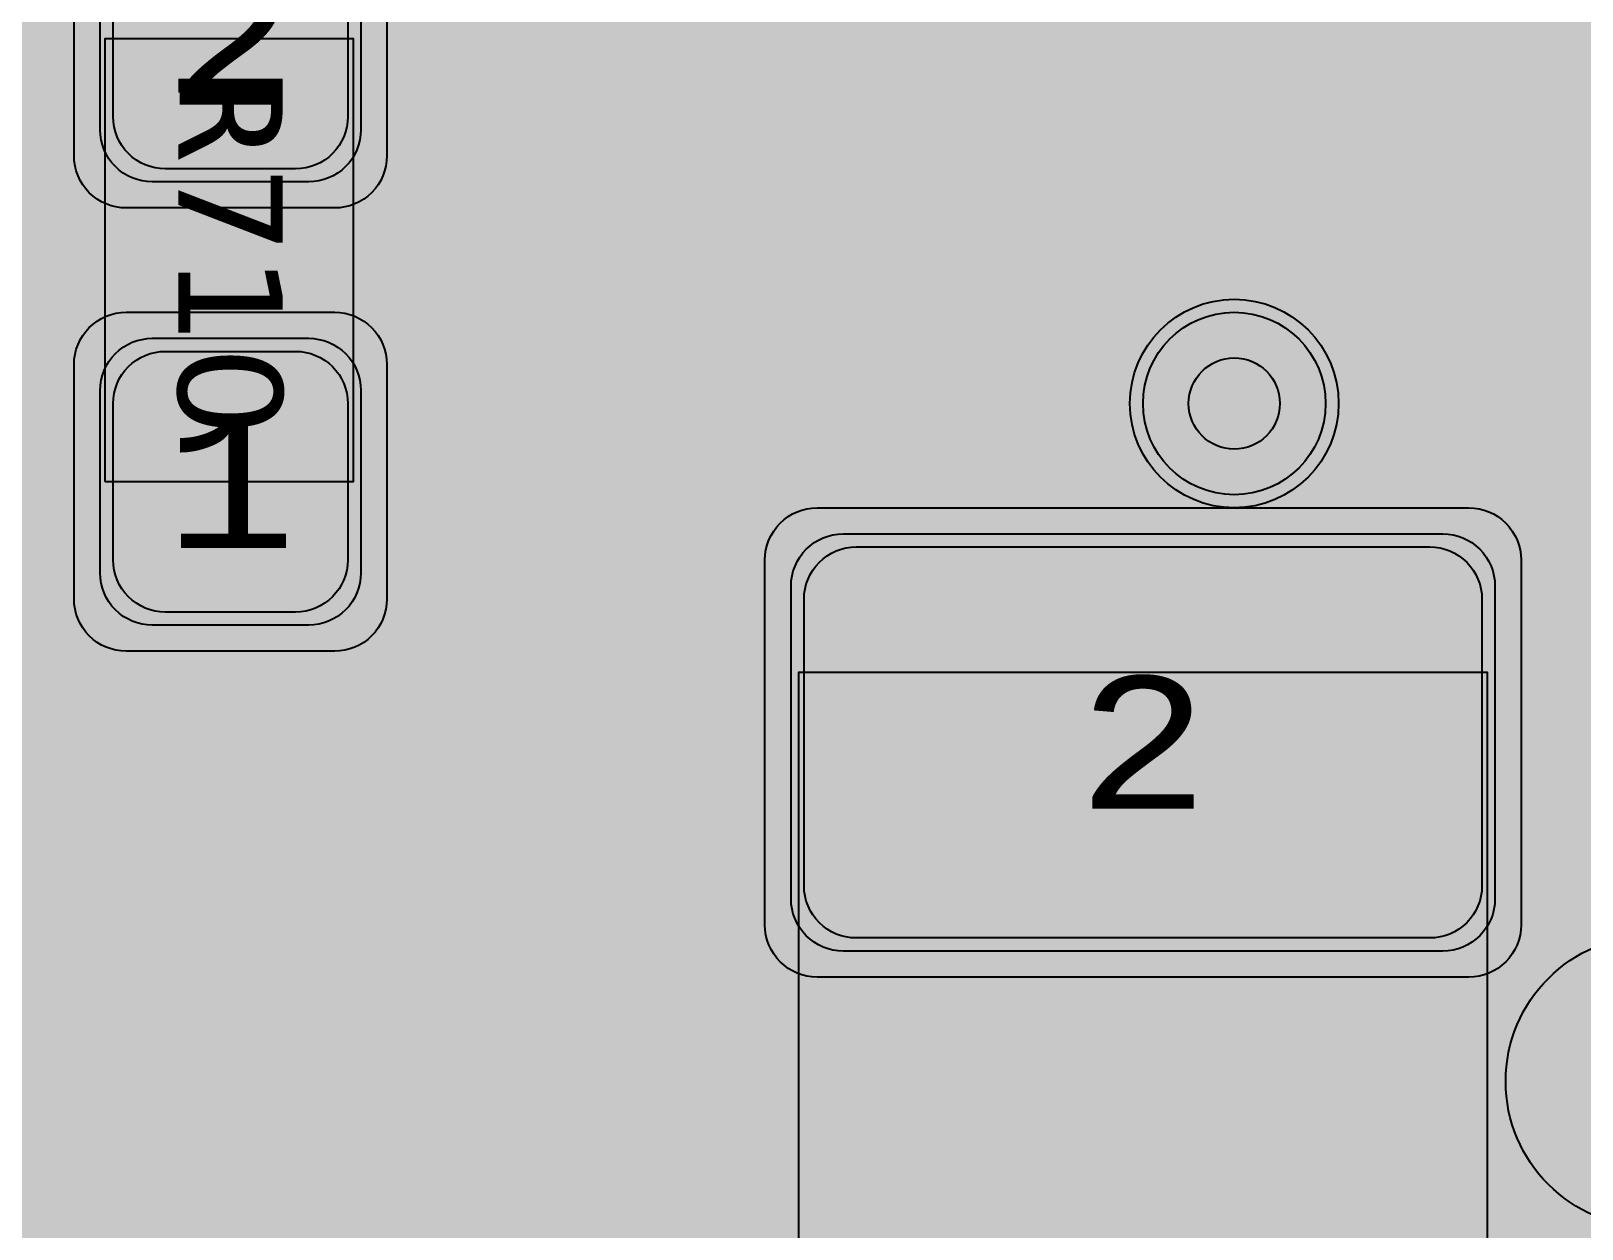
# Model space of a CAD drawing. Extents: x -28 to 199, y -61 to 255.
# Drawn here: x 133.99 to 139.93, y 154.53 to 159.13 of the extents above; entities that cross this region are included whole.
import ezdxf
from ezdxf.enums import TextEntityAlignment as Align

# ---------------------------------------------------------------- set-up
doc = ezdxf.new("R2010")
doc.units = 0
doc.header["$MEASUREMENT"] = 0
for name, color, linetype in [('ASSEMBLY_OUTLINES_TOP', 102, 'CONTINUOUS'), ('ASSEMBLY_PART_NUMBERS_BTM', 191, 'CONTINUOUS'), ('ASSEMBLY_PART_NUMBERS_TOP', 102, 'CONTINUOUS'), ('ASSEMBLY_REF_DES_TOP', 102, 'CONTINUOUS'), ('DRILL_DRAWING', 21, 'CONTINUOUS'), ('GENERATED_SILKSCREEN_BTM', 255, 'CONTINUOUS'), ('GENERATED_SILKSCREEN_TOP', 140, 'CONTINUOUS'), ('PART_PADS_SMD_TOP', 150, 'CONTINUOUS'), ('PIN_NUMBERS_BTM', 8, 'CONTINUOUS'), ('PIN_NUMBERS_TOP', 8, 'CONTINUOUS'), ('PLACEMENT_OUTLINES_TOP', 130, 'CONTINUOUS'), ('PLANE_SHAPES_LAYER_2', 230, 'CONTINUOUS'), ('PLANE_SHAPES_LAYER_3', 81, 'CONTINUOUS'), ('SILKSCREEN_OUTLINES_BTM', 211, 'CONTINUOUS'), ('SILKSCREEN_OUTLINES_TOP', 150, 'CONTINUOUS'), ('SILKSCREEN_REF_DES_TOP', 150, 'CONTINUOUS'), ('SOLDERMASK_PADS_TOP', 180, 'CONTINUOUS'), ('SOLDERPASTE_PADS_TOP', 180, 'CONTINUOUS'), ('TRACES_LAYER_2', 230, 'CONTINUOUS'), ('TRACES_LAYER_BOTTOM', 10, 'CONTINUOUS'), ('TRACES_LAYER_TOP', 150, 'CONTINUOUS'), ('VIA_HOLES_LAYER_2', 30, 'CONTINUOUS'), ('VIA_HOLES_LAYER_3', 30, 'CONTINUOUS'), ('VIA_HOLES_LAYER_BOTTOM', 30, 'CONTINUOUS'), ('VIA_HOLES_LAYER_TOP', 30, 'CONTINUOUS'), ('VIA_PADS_LAYER_2', 230, 'CONTINUOUS'), ('VIA_PADS_LAYER_3', 81, 'CONTINUOUS'), ('VIA_PADS_LAYER_BOTTOM', 10, 'CONTINUOUS'), ('VIA_PADS_LAYER_TOP', 150, 'CONTINUOUS')]:
    doc.layers.add(name, color=color, linetype=linetype)
doc.styles.add('COURIER_NEW', font='COUR.TTF')
doc.styles.add('VERDANA', font='verdana.TTF')
doc.styles.add('VERIBEST_GERBER_0', font='txt')

msp = doc.modelspace()

# ---------------------------------------------------------------- hatches: boundary and pattern name
at = {"layer": 'GENERATED_SILKSCREEN_BTM'}
h = msp.add_hatch(color=256, dxfattribs=at)
edge = h.paths.add_edge_path()
edge.add_arc((140.2, 155.1), 0.559017, 0, 360)
at = {"layer": 'PLANE_SHAPES_LAYER_2'}
h = msp.add_hatch(color=256, dxfattribs=at)
h.paths.add_polyline_path([(169.5, 129.25), (149.5, 129.25), (142.25, 122), (142.25, 90.5), (147.5, 90.5), (147.5, 80), (154, 80), (154, 69.25), (131.75, 69.25), (131.75, 73.25), (121.25, 73.25), (121.25, 81), (110.5, 81), (110.5, 125.75), (106.5, 125.75), (106.5, 128.75), (93.5, 128.75), (93.5, 120.25), (91.75, 120.25), (91.75, 121.5), (80, 121.5), (80, 118.25), (73.25, 118.25), (73.25, 124.5), (67.5, 124.5), (67.5, 128), (57.75, 128), (57.75, 120.25), (55.25, 120.25), (55.25, 121.5), (47.5, 121.5), (47.5, 119), (35, 119), (35, 134.75), (32.75, 134.75), (32.75, 159.75), (29.25, 159.75), (29.25, 175.25), (22.5, 175.25), (22.5, 195.25), (17.25, 195.25), (17.25, 198), (22.5, 198), (22.5, 216.5), (40.25, 216.5), (40.25, 235.5), (54.5, 235.5), (54.5, 254), (87.25, 254), (87.25, 236.25), (86.25, 236.25), (86.25, 228.75), (81, 228.75), (81, 218.75), (95.25, 218.75), (95.25, 194.5), (87, 194.5), (87, 172), (131.1, 172), (131.1, 208.75), (115.5, 208.75), (115.5, 213.75), (106.75, 213.75), (106.75, 218.75), (110.25, 222.25), (110.25, 226.25), (142.5, 226.25), (142.5, 221.5), (160.5, 221.5), (160.5, 240.75), (169.5, 240.75)])
h.paths.add_polyline_path([(35.5, 149.5), (41.75, 149.5), (41.75, 152), (39.25, 152), (39.25, 154), (37.75, 154), (37.75, 152), (35.5, 152)], flags=16)
h.paths.add_polyline_path([(37.5, 125.75), (37.5, 128.75), (42.75, 128.75), (42.75, 125.75)], flags=16)
h.paths.add_polyline_path([(52, 127.75), (52, 130.75), (54.25, 130.75), (54.25, 127.75)], flags=16)
h.paths.add_polyline_path([(50.75, 219.5), (50.75, 226.5), (71.75, 226.5), (71.75, 219.5)], flags=16)
h.paths.add_polyline_path([(66.5, 150.75), (66.5, 177.5), (72.25, 177.5), (72.25, 150.75)], flags=16)
h.paths.add_polyline_path([(47.25, 185.25), (73, 185.25), (73, 188.25), (70.25, 188.25), (70.25, 191), (47.25, 191)], flags=16)
h.paths.add_polyline_path([(84.5, 208), (84.5, 212.75), (85, 212.75), (85, 208)], flags=16)
h.paths.add_polyline_path([(61.5, 137.25), (87.75, 137.25), (87.75, 140.5), (84.75, 140.5), (84.75, 143), (61.5, 143)], flags=16)
h.paths.add_polyline_path([(88.75, 127), (88.75, 130), (91, 130), (91, 127)], flags=16)
h.paths.add_polyline_path([(85.5, 130.25), (85.5, 132.5), (91, 132.5), (91, 130.25)], flags=16)
h.paths.add_polyline_path([(108.75, 142.25), (135.75, 142.25), (135.75, 145.75), (132.25, 145.75), (132.25, 149), (108.75, 149)], flags=16)
h.paths.add_polyline_path([(114.25, 126.75), (140.75, 126.75), (140.75, 129.75), (137.25, 129.75), (137.25, 133), (114.25, 133)], flags=16)
h.paths.add_polyline_path([(155.25, 180.25), (166.25, 180.25), (166.25, 186.25), (152.25, 186.25), (152.25, 183), (155.25, 183)], flags=16)
at = {"layer": 'PLANE_SHAPES_LAYER_3'}
h = msp.add_hatch(color=256, dxfattribs=at)
h.paths.add_polyline_path([(169.5, 129.25), (149.5, 129.25), (142.25, 122), (142.25, 90.5), (147.5, 90.5), (147.5, 80), (154, 80), (154, 69.25), (131.75, 69.25), (131.75, 73.25), (121.25, 73.25), (121.25, 81), (110.5, 81), (110.5, 125.75), (106.5, 125.75), (106.5, 128.75), (93.5, 128.75), (93.5, 120.25), (91.75, 120.25), (91.75, 121.5), (80, 121.5), (80, 118.25), (73.25, 118.25), (73.25, 124.5), (67.5, 124.5), (67.5, 127.75), (58.25, 127.75), (58.25, 130.25), (88.75, 130.25), (88.75, 127), (91, 127), (91, 132.5), (55, 132.5), (55, 131.25), (52, 131.25), (52, 127.75), (55, 127.75), (55, 127.25), (57.75, 127.25), (57.75, 120.25), (55.25, 120.25), (55.25, 121.5), (47.5, 121.5), (47.5, 119), (35, 119), (35, 134.75), (32.75, 134.75), (32.75, 159.75), (29.25, 159.75), (29.25, 175.25), (22.5, 175.25), (22.5, 195.25), (17.25, 195.25), (17.25, 198), (22.5, 198), (22.5, 216.5), (40.25, 216.5), (40.25, 235.5), (54.5, 235.5), (54.5, 254), (87.25, 254), (87.25, 236.25), (86.25, 236.25), (86.25, 228.75), (81, 228.75), (81, 218.75), (95.25, 218.75), (95.25, 194.5), (87, 194.5), (87, 172), (131.1, 172), (131.1, 208.75), (115.5, 208.75), (115.5, 213.75), (106.75, 213.75), (106.75, 218.75), (110.25, 222.25), (110.25, 226.25), (142.5, 226.25), (142.5, 221.5), (160.5, 221.5), (160.5, 240.75), (169.5, 240.75)])
h.paths.add_polyline_path([(35.5, 149.5), (41.75, 149.5), (41.75, 152), (39.25, 152), (39.25, 154), (37.75, 154), (37.75, 152), (35.5, 152)], flags=16)
h.paths.add_polyline_path([(37.5, 125.75), (37.5, 128.75), (42.75, 128.75), (42.75, 125.75)], flags=16)
h.paths.add_polyline_path([(50.75, 219.5), (50.75, 226.5), (71.75, 226.5), (71.75, 219.5)], flags=16)
h.paths.add_polyline_path([(66.5, 150.75), (66.5, 177.5), (72.25, 177.5), (72.25, 150.75)], flags=16)
h.paths.add_polyline_path([(47.25, 185.25), (73, 185.25), (73, 188.25), (70.25, 188.25), (70.25, 191), (47.25, 191)], flags=16)
h.paths.add_polyline_path([(84.5, 208), (84.5, 212.75), (85, 212.75), (85, 208)], flags=16)
h.paths.add_polyline_path([(61.5, 137.25), (87.75, 137.25), (87.75, 140.5), (84.75, 140.5), (84.75, 143), (61.5, 143)], flags=16)
h.paths.add_polyline_path([(108.75, 142.25), (135.75, 142.25), (135.75, 145.75), (132.25, 145.75), (132.25, 149), (108.75, 149)], flags=16)
h.paths.add_polyline_path([(114.25, 126.75), (140.75, 126.75), (140.75, 129.75), (137.25, 129.75), (137.25, 133), (114.25, 133)], flags=16)
h.paths.add_polyline_path([(155.25, 180.25), (166.25, 180.25), (166.25, 186.25), (152.25, 186.25), (152.25, 183), (155.25, 183)], flags=16)
at = {"layer": 'SILKSCREEN_OUTLINES_BTM'}
h = msp.add_hatch(color=256, dxfattribs=at)
edge = h.paths.add_edge_path()
edge.add_arc((140.2, 155.1), 0.559017, 0, 360)
at = {"layer": 'VIA_HOLES_LAYER_2'}
h = msp.add_hatch(color=256, dxfattribs=at)
edge = h.paths.add_edge_path()
edge.add_arc((138.6, 157.7), 0.175, 0, 360)
at = {"layer": 'VIA_HOLES_LAYER_3'}
h = msp.add_hatch(color=256, dxfattribs=at)
edge = h.paths.add_edge_path()
edge.add_arc((138.6, 157.7), 0.175, 0, 360)
at = {"layer": 'VIA_HOLES_LAYER_BOTTOM'}
h = msp.add_hatch(color=256, dxfattribs=at)
edge = h.paths.add_edge_path()
edge.add_arc((138.6, 157.7), 0.175, 0, 360)
at = {"layer": 'VIA_HOLES_LAYER_TOP'}
h = msp.add_hatch(color=256, dxfattribs=at)
edge = h.paths.add_edge_path()
edge.add_arc((138.6, 157.7), 0.175, 0, 360)

# ---------------------------------------------------------------- linework, layer by layer
at = {"layer": 'ASSEMBLY_OUTLINES_TOP'}
for points in [[(134.27, 157.4), (134.27, 159.1), (135.22, 159.1), (135.22, 157.4)], [(136.93, 153.32), (136.93, 156.67), (139.57, 156.67), (139.57, 153.32)]]:
    msp.add_lwpolyline(points, close=True, dxfattribs=at)
at = {"layer": 'GENERATED_SILKSCREEN_BTM'}
msp.add_circle((140.2, 155.1), 0.559017, dxfattribs=at)
at = {"layer": 'GENERATED_SILKSCREEN_TOP', "const_width": 0.15}
for points in [[(136.0972, 159.5588), (136.0972, 159.1828), (135.7244, 159.0516), (135.7188, 159.0484), (135.7156, 159.0428), (135.7148, 159.0364), (135.7164, 159.0316), (135.7196, 159.0268), (135.7236, 159.0228), (135.7284, 159.0204), (135.7348, 159.022), (136.1076, 159.1532), (136.2092, 159.0252)], [(136.4804, 159.5588), (136.4804, 159.1756), (136.3796, 159.0516), (136.2308, 159.0516), (136.1292, 159.1756), (136.1292, 159.5588), (136.4804, 159.5588)], [(136.2092, 159.0252), (136.2108, 159.0228), (136.2148, 159.022), (136.2188, 159.0196), (136.2228, 159.0196), (136.3876, 159.0196), (136.3916, 159.0196), (136.394, 159.022), (136.3964, 159.022), (136.3972, 159.0228), (136.398, 159.0236), (136.4004, 159.0252), (136.51, 159.1612), (136.5116, 159.1652), (136.5124, 159.1676), (136.5132, 159.1716), (136.5132, 159.5748)], [(135.7372, 158.7252), (135.7316, 158.7268), (135.726, 158.726), (135.7212, 158.722), (135.718, 158.718), (135.7164, 158.7124), (135.7156, 158.7068), (135.718, 158.702), (135.722, 158.698), (136.4892, 158.2668), (136.4932, 158.2652), (136.4964, 158.2652), (136.4996, 158.2652), (136.5028, 158.2668), (136.5076, 158.2692), (136.5108, 158.2724), (136.5124, 158.2764), (136.5132, 158.2804), (136.5132, 158.8204), (136.5116, 158.826), (136.5076, 158.83), (136.5028, 158.8332), (136.4964, 158.834), (136.4908, 158.8332), (136.4852, 158.83), (136.4812, 158.826), (136.4804, 158.8204), (136.4804, 158.3076), (135.7372, 158.7252)], [(135.746, 157.9644), (135.7452, 157.9708), (135.7412, 157.974), (135.7356, 157.9764), (135.7292, 157.9772), (135.7236, 157.9764), (135.718, 157.974), (135.714, 157.9708), (135.7132, 157.9644), (135.7132, 157.6524), (135.714, 157.6468), (135.718, 157.642), (135.7236, 157.6396), (135.7292, 157.6388), (135.7356, 157.6396), (135.7412, 157.642), (135.7452, 157.6468), (135.746, 157.6524), (135.746, 157.7932), (136.4972, 157.7932), (136.5028, 157.794), (136.5068, 157.7964), (136.5092, 157.8004), (136.51, 157.806), (136.5108, 157.81), (136.5108, 157.814), (136.5092, 157.8172), (136.506, 157.8204), (136.2868, 157.9764), (136.2812, 157.9788), (136.2764, 157.9788), (136.2708, 157.9764), (136.2668, 157.9724), (136.2636, 157.9676), (136.262, 157.962), (136.2636, 157.9564), (136.2676, 157.9524), (136.4468, 157.8244), (135.746, 157.8244), (135.746, 157.9644)], [(136.4004, 157.3444), (136.51, 157.21), (136.5108, 157.2068), (136.5116, 157.2044), (136.5124, 157.2036), (136.5132, 157.2004), (136.5132, 156.9308), (136.5124, 156.9276), (136.5124, 156.9268), (136.5116, 156.926), (136.5108, 156.9236), (136.51, 156.9204), (136.4004, 156.786), (136.3972, 156.7836), (136.3932, 156.7828), (136.3908, 156.7812), (136.3876, 156.7804), (135.8388, 156.7804), (135.8364, 156.7812), (135.8308, 156.7828), (135.8292, 156.7836), (135.826, 156.786), (135.7164, 156.9204), (135.7156, 156.9236), (135.7148, 156.9252), (135.714, 156.9268), (135.7132, 156.9284), (135.7132, 156.9308), (135.7132, 157.2004), (135.714, 157.2036), (135.7148, 157.2068), (135.7164, 157.21), (135.826, 157.3444), (135.8276, 157.346), (135.8284, 157.3476), (135.8308, 157.3492), (135.8364, 157.3508), (135.8388, 157.3516), (136.3876, 157.3516), (136.3908, 157.3508), (136.3932, 157.3492), (136.3964, 157.3476), (136.4004, 157.3444)], [(136.3796, 157.3188), (135.8468, 157.3188), (135.8068, 157.2716), (136.438, 156.8844), (136.4804, 156.9372), (136.4804, 157.1956), (136.3796, 157.3188)], [(135.786, 157.246), (135.746, 157.1956), (135.746, 156.9372), (135.8468, 156.8124), (136.3796, 156.8124), (136.4172, 156.8596), (135.786, 157.246)]]:
    msp.add_lwpolyline(points, dxfattribs=at)
for points in [[(134.270005, 157.957911, 1.22306e-05), (134.269995, 157.957902), (134.269995, 158.542098, 1.22306e-05), (134.270005, 158.542089), (134.270005, 157.957911)], [(135.220005, 157.966156, 1.1642e-05), (135.219995, 157.966164), (135.219995, 158.533836, 1.1642e-05), (135.220005, 158.533844), (135.220005, 157.966156)], [(136.930005, 154.416164, 1.1642e-05), (136.929995, 154.416156), (136.929995, 155.583844, 1.1642e-05), (136.930005, 155.583836), (136.930005, 154.416164)], [(139.570005, 154.416156, 1.1642e-05), (139.569995, 154.416164), (139.569995, 155.583836, 1.1642e-05), (139.570005, 155.583844), (139.570005, 154.416156)]]:
    msp.add_lwpolyline(points, format="xyb", dxfattribs=at)
at = {"layer": 'PART_PADS_SMD_TOP'}
for points in [[(134.45, 158.55, -0.4142135624), (134.25, 158.75), (134.25, 159.45, -0.4142135624), (134.45, 159.65), (135.05, 159.65, -0.4142135624), (135.25, 159.45), (135.25, 158.75, -0.4142135624), (135.05, 158.55)], [(134.45, 156.85, -0.4142135624), (134.25, 157.05), (134.25, 157.75, -0.4142135624), (134.45, 157.95), (135.05, 157.95, -0.4142135624), (135.25, 157.75), (135.25, 157.05, -0.4142135624), (135.05, 156.85)], [(139.6, 155.8, -0.4142135624), (139.4, 155.6), (137.1, 155.6, -0.4142135624), (136.9, 155.8), (136.9, 157, -0.4142135624), (137.1, 157.2), (139.4, 157.2, -0.4142135624), (139.6, 157)]]:
    msp.add_lwpolyline(points, format="xyb", close=True, dxfattribs=at)
at = {"layer": 'PLACEMENT_OUTLINES_TOP'}
for points in [[(134.27, 157.4), (134.27, 159.1), (135.22, 159.1), (135.22, 157.4)], [(136.93, 153.32), (136.93, 156.67), (139.57, 156.67), (139.57, 153.32)]]:
    msp.add_lwpolyline(points, close=True, dxfattribs=at)
at = {"layer": 'SILKSCREEN_OUTLINES_BTM'}
msp.add_circle((140.2, 155.1), 0.559017, dxfattribs=at)
at = {"layer": 'SILKSCREEN_OUTLINES_TOP'}
for points in [[(134.27, 157.4), (134.27, 159.1), (135.22, 159.1), (135.22, 157.4)], [(136.93, 153.32), (136.93, 156.67), (139.57, 156.67), (139.57, 153.32)]]:
    msp.add_lwpolyline(points, close=True, dxfattribs=at)
at = {"layer": 'SOLDERMASK_PADS_TOP'}
for points in [[(134.35, 158.45, -0.4142135624), (134.15, 158.65), (134.15, 159.55, -0.4142135624), (134.35, 159.75), (135.15, 159.75, -0.4142135624), (135.35, 159.55), (135.35, 158.65, -0.4142135624), (135.15, 158.45)], [(134.35, 156.75, -0.4142135624), (134.15, 156.95), (134.15, 157.85, -0.4142135624), (134.35, 158.05), (135.15, 158.05, -0.4142135624), (135.35, 157.85), (135.35, 156.95, -0.4142135624), (135.15, 156.75)], [(139.7, 155.7, -0.4142135624), (139.5, 155.5), (137, 155.5, -0.4142135624), (136.8, 155.7), (136.8, 157.1, -0.4142135624), (137, 157.3), (139.5, 157.3, -0.4142135624), (139.7, 157.1)]]:
    msp.add_lwpolyline(points, format="xyb", close=True, dxfattribs=at)
at = {"layer": 'SOLDERPASTE_PADS_TOP'}
for points in [[(134.5, 158.6, -0.4142135624), (134.3, 158.8), (134.3, 159.4, -0.4142135624), (134.5, 159.6), (135, 159.6, -0.4142135624), (135.2, 159.4), (135.2, 158.8, -0.4142135624), (135, 158.6)], [(134.5, 156.9, -0.4142135624), (134.3, 157.1), (134.3, 157.7, -0.4142135624), (134.5, 157.9), (135, 157.9, -0.4142135624), (135.2, 157.7), (135.2, 157.1, -0.4142135624), (135, 156.9)], [(139.55, 155.85, -0.4142135624), (139.35, 155.65), (137.15, 155.65, -0.4142135624), (136.95, 155.85), (136.95, 156.95, -0.4142135624), (137.15, 157.15), (139.35, 157.15, -0.4142135624), (139.55, 156.95)]]:
    msp.add_lwpolyline(points, format="xyb", close=True, dxfattribs=at)
at = {"layer": 'TRACES_LAYER_2', "const_width": 0.254}
for points in [[(129.8, 153.2), (133.125, 156.525), (136.446188, 156.525), (144.737979, 164.816791), (144.737979, 167.35579), (144.124769, 167.969), (143.932156, 167.969), (143.223, 168.678156), (143.223, 169.321844), (143.932156, 170.031), (144.124769, 170.031), (144.737979, 170.64421), (144.737979, 193.706359), (138.384204, 200.060134), (138.384204, 209.593795), (138.204599, 209.7734), (125.235223, 209.7734), (121.008623, 214), (119, 214)], [(138.6, 157.7), (139.078712, 158.178712), (139.078712, 158.458979), (145.214617, 164.594884), (145.214617, 186.891617), (145.523, 187.2), (146.2, 187.2)]]:
    msp.add_lwpolyline(points, dxfattribs=at)
at = {"layer": 'TRACES_LAYER_BOTTOM'}
for points, const_width in [([(116, 140.65), (132.600171, 140.65), (139.725654, 147.775483), (139.725654, 160.882893), (140.592547, 161.749786), (140.625, 161.749786), (140.665214, 161.79), (141.8, 161.79)], 0.5), ([(134.55, 161.575), (136.064469, 161.575), (136.557242, 161.082227), (136.557242, 158.855097), (133.150813, 155.448668), (125.040489, 155.448668), (122.491821, 152.9), (120.223, 152.9)], 0.254), ([(122.5, 151.85), (125.528125, 154.878125), (134.432479, 154.878125), (139.150443, 159.596089), (139.150443, 160.745395), (138.970838, 160.925), (137.95, 160.925)], 0.254), ([(135.25, 152.1), (136.027, 152.1), (138.6, 154.673), (138.6, 157.7)], 0.5)]:
    msp.add_lwpolyline(points, dxfattribs=dict(at, const_width=const_width))
at = {"layer": 'TRACES_LAYER_TOP'}
for points, const_width in [([(138.25, 156.4), (137.399993, 156.4), (137.399993, 157.6), (139.375164, 159.575171), (139.375164, 164.713297), (135.485673, 168.602788), (127.847672, 168.602788), (126.65, 167.405116), (126.65, 166.5)], 0.5), ([(132.6, 162.5), (135.739178, 162.5), (136.74763, 161.491548), (136.74763, 159.655217), (136.192413, 159.1), (134.75, 159.1)], 0.35), ([(133.06, 159.75), (134.1, 159.75), (134.75, 159.1)], 0.35), ([(133.1, 157), (134.75, 157), (134.75, 157.4)], 0.35), ([(155.2, 153.9), (143.527741, 153.9), (141.027741, 156.4), (138.25, 156.4)], 0.5)]:
    msp.add_lwpolyline(points, dxfattribs=dict(at, const_width=const_width))
at = {"layer": 'VIA_HOLES_LAYER_2'}
msp.add_circle((138.6, 157.7), 0.175, dxfattribs=at)
at = {"layer": 'VIA_HOLES_LAYER_3'}
msp.add_circle((138.6, 157.7), 0.175, dxfattribs=at)
at = {"layer": 'VIA_HOLES_LAYER_BOTTOM'}
msp.add_circle((138.6, 157.7), 0.175, dxfattribs=at)
at = {"layer": 'VIA_HOLES_LAYER_TOP'}
msp.add_circle((138.6, 157.7), 0.175, dxfattribs=at)
at = {"layer": 'VIA_PADS_LAYER_2'}
msp.add_circle((138.6, 157.7), 0.4, dxfattribs=at)
at = {"layer": 'VIA_PADS_LAYER_3'}
msp.add_circle((138.6, 157.7), 0.4, dxfattribs=at)
at = {"layer": 'VIA_PADS_LAYER_BOTTOM'}
msp.add_circle((138.6, 157.7), 0.35, dxfattribs=at)
at = {"layer": 'VIA_PADS_LAYER_TOP'}
msp.add_circle((138.6, 157.7), 0.35, dxfattribs=at)

# ---------------------------------------------------------------- texts
at = {"layer": 'ASSEMBLY_PART_NUMBERS_BTM', "style": 'VERIBEST_GERBER_0', "text_generation_flag": 2}
msp.add_text('SN74LVC2G00DCTR', height=2.032, rotation=90, dxfattribs=at).set_placement((138.79, 161.25), align=Align.TOP_LEFT)
for s, p in [('ERJ-3EKF4701V', (156, 158.46)), ('CL21B106KOQNNNE', (156, 156.46))]:
    msp.add_text(s, height=2.032, dxfattribs=at).set_placement(p, align=Align.TOP_LEFT)
at = {"layer": 'ASSEMBLY_PART_NUMBERS_TOP', "style": 'VERIBEST_GERBER_0'}
for s, p in [('ERJ-3EKF1004V', (137.29, 158.25)), ('MCR25JZHJ000', (140.79, 155))]:
    msp.add_text(s, height=2.032, rotation=270, dxfattribs=at).set_placement(p, align=Align.TOP_LEFT)
at = {"layer": 'ASSEMBLY_REF_DES_TOP', "style": 'VERDANA'}
for s, height, p in [('R710', 0.4, (134.95, 159)), ('R557', 0.8, (138.6, 156.45))]:
    msp.add_text(s, height=height, rotation=270, dxfattribs=at).set_placement(p, align=Align.TOP_LEFT)
at = {"layer": 'DRILL_DRAWING', "style": 'VERIBEST_GERBER_0'}
for p in [(138, 159.6), (138.6, 157.7)]:
    msp.add_text('A', height=2, dxfattribs=at).set_placement(p, align=Align.MIDDLE_CENTER)
at = {"layer": 'PIN_NUMBERS_BTM', "style": 'COURIER_NEW'}
for s, p in [('2', (134.75, 159.1)), ('1', (134.75, 157.4)), ('2', (138.25, 156.4))]:
    msp.add_text(s, height=0.508, dxfattribs=at).set_placement(p, align=Align.MIDDLE_CENTER)
at = {"layer": 'PIN_NUMBERS_TOP', "style": 'COURIER_NEW'}
for s, p in [('2', (134.75, 159.1)), ('1', (134.75, 157.4)), ('2', (138.25, 156.4))]:
    msp.add_text(s, height=0.508, dxfattribs=at).set_placement(p, align=Align.MIDDLE_CENTER)
at = {"layer": 'SILKSCREEN_REF_DES_TOP', "style": 'VERIBEST_GERBER_0'}
msp.add_text('R710', height=0.8, rotation=270, dxfattribs=at).set_placement((136.51, 159.7), align=Align.TOP_LEFT)

doc.saveas('drawing.dxf')
